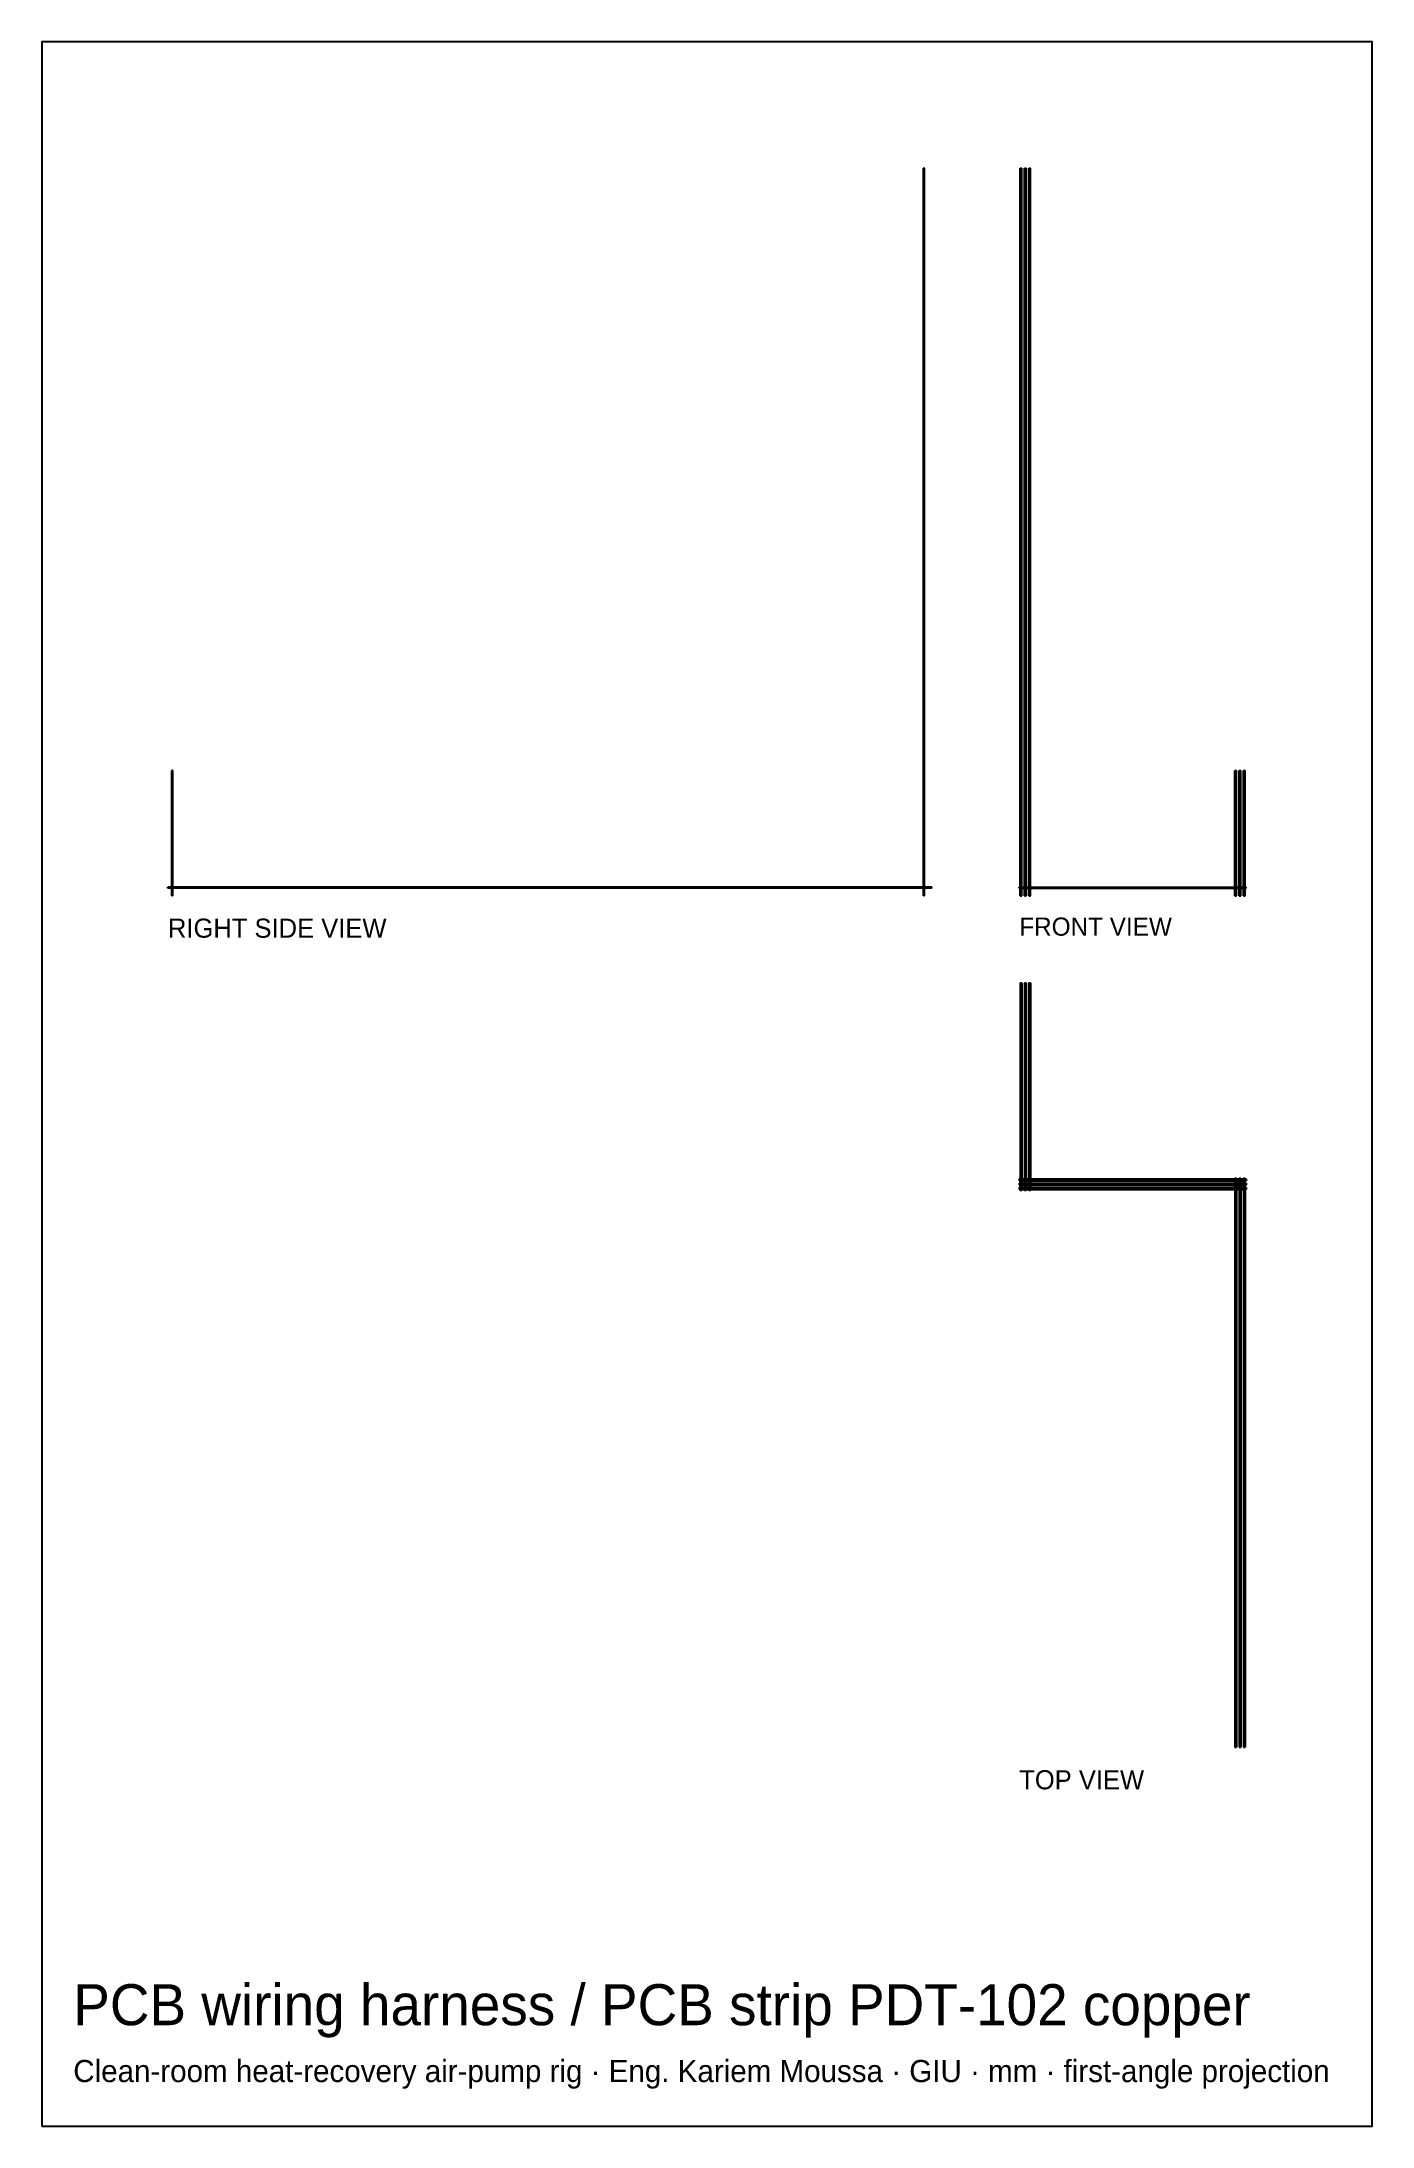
# Model space of a CAD drawing. Header units: millimetres. Extents: x -571 to -76, y -451 to 323.
import ezdxf

# ---------------------------------------------------------------- set-up
doc = ezdxf.new("R2010")
doc.units = ezdxf.units.MM
for name, color, linetype in [('BORDER', 7, 'Continuous'), ('HIDDEN', 8, 'Continuous'), ('TEXT', 5, 'Continuous'), ('VISIBLE', 7, 'Continuous')]:
    doc.layers.add(name, color=color, linetype=linetype)

msp = doc.modelspace()

# ---------------------------------------------------------------- linework, layer by layer
at = {"layer": 'BORDER'}
msp.add_lwpolyline([(-570.8416, -451.4137), (-76.204, -451.4137), (-76.204, 323.196), (-570.8416, 323.196)], close=True, dxfattribs=at)
at = {"layer": 'HIDDEN'}
for points in [[(-242.6456, 276.25), (-242.9956, 276.25)], [(-242.9956, 5.87), (-242.9956, 276.25)], [(-242.6456, 276.25), (-242.9956, 276.25)], [(-242.9956, 5.87), (-242.9956, 276.25)], [(-242.6456, 276.25), (-242.9956, 276.25)], [(-242.9956, 5.87), (-242.9956, 276.25)], [(-242.6456, 276.25), (-242.9956, 276.25)], [(-242.9956, 5.87), (-242.9956, 276.25)], [(-242.6456, 276.25), (-242.9956, 276.25)], [(-242.9956, 5.87), (-242.9956, 276.25)], [(-242.6456, 5.87), (-242.6456, 276.25)], [(-242.6456, 5.87), (-242.6456, 276.25)], [(-242.6456, 5.87), (-242.6456, 276.25)], [(-242.6456, 5.87), (-242.6456, 276.25)], [(-242.6456, 5.87), (-242.6456, 276.25)], [(-207.15, 276.25), (-206.45, 276.25)], [(-207.15, 5.87), (-207.15, 276.25)], [(-206.45, 5.87), (-206.45, 276.25)], [(-205.55, 276.25), (-204.85, 276.25)], [(-205.55, 5.87), (-205.55, 276.25)], [(-204.85, 5.87), (-204.85, 276.25)], [(-203.95, 276.25), (-203.25, 276.25)], [(-203.95, 5.87), (-203.95, 276.25)], [(-203.25, 5.87), (-203.25, 276.25)], [(-522.1456, 52.38), (-522.4956, 52.38)], [(-522.4956, 5.87), (-522.4956, 52.38)], [(-522.1456, 52.38), (-522.4956, 52.38)], [(-522.4956, 5.87), (-522.4956, 52.38)], [(-522.1456, 52.38), (-522.4956, 52.38)], [(-522.4956, 5.87), (-522.4956, 52.38)], [(-522.1456, 52.38), (-522.4956, 52.38)], [(-522.4956, 5.87), (-522.4956, 52.38)], [(-522.1456, 52.38), (-522.4956, 52.38)], [(-522.4956, 5.87), (-522.4956, 52.38)], [(-522.1456, 5.87), (-522.1456, 52.38)], [(-522.1456, 5.87), (-522.1456, 52.38)], [(-522.1456, 5.87), (-522.1456, 52.38)], [(-522.1456, 5.87), (-522.1456, 52.38)], [(-522.1456, 5.87), (-522.1456, 52.38)], [(-127.35, 52.38), (-126.65, 52.38)], [(-127.35, 5.87), (-127.35, 52.38)], [(-126.65, 5.87), (-126.65, 52.38)], [(-125.75, 52.38), (-125.05, 52.38)], [(-125.75, 5.87), (-125.75, 52.38)], [(-125.05, 5.87), (-125.05, 52.38)], [(-124.15, 52.38), (-123.45, 52.38)], [(-124.15, 5.87), (-124.15, 52.38)], [(-123.45, 5.87), (-123.45, 52.38)], [(-312.3956, 8.97), (-523.8956, 8.97)], [(-523.8956, 8.62), (-523.8956, 8.97)], [(-312.3956, 8.97), (-523.8956, 8.97)], [(-523.8956, 8.62), (-523.8956, 8.97)], [(-312.3956, 8.97), (-523.8956, 8.97)], [(-523.8956, 8.62), (-523.8956, 8.97)], [(-312.3956, 8.97), (-523.8956, 8.97)], [(-523.8956, 8.62), (-523.8956, 8.97)], [(-312.3956, 8.97), (-523.8956, 8.97)], [(-523.8956, 8.62), (-523.8956, 8.97)], [(-312.3956, 8.62), (-523.8956, 8.62)], [(-312.3956, 8.62), (-523.8956, 8.62)], [(-312.3956, 8.62), (-523.8956, 8.62)], [(-312.3956, 8.62), (-523.8956, 8.62)], [(-312.3956, 8.62), (-523.8956, 8.62)], [(-239.8956, 8.97), (-316.8956, 8.97)], [(-316.8956, 8.62), (-316.8956, 8.97)], [(-239.8956, 8.97), (-316.8956, 8.97)], [(-316.8956, 8.62), (-316.8956, 8.97)], [(-239.8956, 8.97), (-316.8956, 8.97)], [(-316.8956, 8.62), (-316.8956, 8.97)], [(-239.8956, 8.97), (-316.8956, 8.97)], [(-316.8956, 8.62), (-316.8956, 8.97)], [(-312.3956, 8.97), (-316.8956, 8.97)], [(-316.8956, 8.62), (-316.8956, 8.97)], [(-239.8956, 8.97), (-316.8956, 8.97)], [(-316.8956, 8.62), (-316.8956, 8.97)], [(-239.8956, 8.62), (-316.8956, 8.62)], [(-239.8956, 8.62), (-316.8956, 8.62)], [(-239.8956, 8.62), (-316.8956, 8.62)], [(-239.8956, 8.62), (-316.8956, 8.62)], [(-312.3956, 8.62), (-316.8956, 8.62)], [(-239.8956, 8.62), (-316.8956, 8.62)], [(-315.8956, 8.97), (-316.5956, 8.97)], [(-316.5956, 8.62), (-316.5956, 8.97)], [(-315.8956, 8.62), (-316.5956, 8.62)], [(-315.8956, 8.62), (-315.8956, 8.97)], [(-314.2956, 8.97), (-314.9956, 8.97)], [(-314.9956, 8.62), (-314.9956, 8.97)], [(-314.2956, 8.62), (-314.9956, 8.62)], [(-314.2956, 8.62), (-314.2956, 8.97)], [(-312.6956, 8.97), (-313.3956, 8.97)], [(-313.3956, 8.62), (-313.3956, 8.97)], [(-312.6956, 8.62), (-313.3956, 8.62)], [(-312.6956, 8.62), (-312.6956, 8.97)], [(-312.3956, 8.62), (-312.3956, 8.97)], [(-312.3956, 8.62), (-312.3956, 8.97)], [(-312.3956, 8.62), (-312.3956, 8.97)], [(-312.3956, 8.62), (-312.3956, 8.97)], [(-312.3956, 8.62), (-312.3956, 8.97)], [(-239.8956, 8.62), (-239.8956, 8.97)], [(-239.8956, 8.62), (-239.8956, 8.97)], [(-239.8956, 8.62), (-239.8956, 8.97)], [(-239.8956, 8.62), (-239.8956, 8.97)], [(-239.8956, 8.62), (-239.8956, 8.97)], [(-207.45, 8.97), (-123.15, 8.97)], [(-207.45, 8.97), (-123.15, 8.97)], [(-207.45, 8.62), (-207.45, 8.97)], [(-207.45, 8.62), (-207.45, 8.97)], [(-207.45, 8.97), (-123.15, 8.97)], [(-207.45, 8.97), (-123.15, 8.97)], [(-207.45, 8.62), (-207.45, 8.97)], [(-207.45, 8.62), (-207.45, 8.97)], [(-207.45, 8.97), (-123.15, 8.97)], [(-207.45, 8.62), (-207.45, 8.97)], [(-207.45, 8.62), (-123.15, 8.62)], [(-207.45, 8.62), (-123.15, 8.62)], [(-207.45, 8.62), (-123.15, 8.62)], [(-207.45, 8.62), (-123.15, 8.62)], [(-207.45, 8.62), (-123.15, 8.62)], [(-207.15, 8.62), (-207.15, 8.97)], [(-207.15, 8.97), (-206.45, 8.97)], [(-207.15, 8.62), (-207.15, 8.97)], [(-207.15, 8.62), (-206.45, 8.62)], [(-206.45, 8.62), (-206.45, 8.97)], [(-206.45, 8.62), (-206.45, 8.97)], [(-205.55, 8.62), (-205.55, 8.97)], [(-205.55, 8.97), (-204.85, 8.97)], [(-205.55, 8.62), (-205.55, 8.97)], [(-205.55, 8.62), (-204.85, 8.62)], [(-204.85, 8.62), (-204.85, 8.97)], [(-204.85, 8.62), (-204.85, 8.97)], [(-203.95, 8.62), (-203.95, 8.97)], [(-203.95, 8.97), (-203.25, 8.97)], [(-203.95, 8.62), (-203.95, 8.97)], [(-203.95, 8.62), (-203.25, 8.62)], [(-203.25, 8.62), (-203.25, 8.97)], [(-203.25, 8.62), (-203.25, 8.97)], [(-127.35, 8.97), (-126.65, 8.97)], [(-127.35, 8.97), (-126.65, 8.97)], [(-127.35, 8.62), (-127.35, 8.97)], [(-127.35, 8.62), (-126.65, 8.62)], [(-127.35, 8.62), (-126.65, 8.62)], [(-126.65, 8.62), (-126.65, 8.97)], [(-125.75, 8.97), (-125.05, 8.97)], [(-125.75, 8.97), (-125.05, 8.97)], [(-125.75, 8.62), (-125.75, 8.97)], [(-125.75, 8.62), (-125.05, 8.62)], [(-125.75, 8.62), (-125.05, 8.62)], [(-125.05, 8.62), (-125.05, 8.97)], [(-124.15, 8.97), (-123.45, 8.97)], [(-124.15, 8.97), (-123.45, 8.97)], [(-124.15, 8.62), (-124.15, 8.97)], [(-124.15, 8.62), (-123.45, 8.62)], [(-124.15, 8.62), (-123.45, 8.62)], [(-123.45, 8.62), (-123.45, 8.97)], [(-123.15, 8.62), (-123.15, 8.97)], [(-123.15, 8.62), (-123.15, 8.97)], [(-123.15, 8.62), (-123.15, 8.97)], [(-123.15, 8.62), (-123.15, 8.97)], [(-123.15, 8.62), (-123.15, 8.97)], [(-522.1456, 5.87), (-522.4956, 5.87)], [(-522.1456, 5.87), (-522.4956, 5.87)], [(-522.1456, 5.87), (-522.4956, 5.87)], [(-522.1456, 5.87), (-522.4956, 5.87)], [(-522.1456, 5.87), (-522.4956, 5.87)], [(-242.6456, 5.87), (-242.9956, 5.87)], [(-242.6456, 5.87), (-242.9956, 5.87)], [(-242.6456, 5.87), (-242.9956, 5.87)], [(-242.6456, 5.87), (-242.9956, 5.87)], [(-242.6456, 5.87), (-242.9956, 5.87)], [(-207.15, 5.87), (-206.45, 5.87)], [(-205.55, 5.87), (-204.85, 5.87)], [(-203.95, 5.87), (-203.25, 5.87)], [(-127.35, 5.87), (-126.65, 5.87)], [(-125.75, 5.87), (-125.05, 5.87)], [(-124.15, 5.87), (-123.45, 5.87)], [(-207.15, -26.5756), (-206.45, -26.5756)], [(-207.15, -26.5756), (-207.15, -103.5756)], [(-207.15, -29.3256), (-206.45, -29.3256)], [(-207.15, -29.3256), (-207.15, -29.6756)], [(-207.15, -29.6756), (-206.45, -29.6756)], [(-206.45, -26.5756), (-206.45, -103.5756)], [(-206.45, -29.3256), (-206.45, -29.6756)], [(-205.55, -26.5756), (-204.85, -26.5756)], [(-205.55, -26.5756), (-205.55, -103.5756)], [(-205.55, -29.3256), (-204.85, -29.3256)], [(-205.55, -29.3256), (-205.55, -29.6756)], [(-205.55, -29.6756), (-204.85, -29.6756)], [(-204.85, -26.5756), (-204.85, -103.5756)], [(-204.85, -29.3256), (-204.85, -29.6756)], [(-203.95, -26.5756), (-203.25, -26.5756)], [(-203.95, -26.5756), (-203.95, -103.5756)], [(-203.95, -29.3256), (-203.25, -29.3256)], [(-203.95, -29.3256), (-203.95, -29.6756)], [(-203.95, -29.6756), (-203.25, -29.6756)], [(-203.25, -26.5756), (-203.25, -103.5756)], [(-203.25, -29.3256), (-203.25, -29.6756)], [(-207.45, -99.3756), (-123.15, -99.3756)], [(-207.45, -99.3756), (-207.45, -100.0756)], [(-207.45, -100.0756), (-123.15, -100.0756)], [(-127.35, -99.0756), (-126.65, -99.0756)], [(-127.35, -99.0756), (-127.35, -310.5756)], [(-126.65, -99.0756), (-126.65, -310.5756)], [(-125.75, -99.0756), (-125.05, -99.0756)], [(-125.75, -99.0756), (-125.75, -310.5756)], [(-125.05, -99.0756), (-125.05, -310.5756)], [(-124.15, -99.0756), (-123.45, -99.0756)], [(-124.15, -99.0756), (-124.15, -310.5756)], [(-123.45, -99.0756), (-123.45, -310.5756)], [(-123.15, -99.3756), (-123.15, -100.0756)], [(-207.45, -100.9756), (-123.15, -100.9756)], [(-207.45, -100.9756), (-207.45, -101.6756)], [(-207.45, -101.6756), (-123.15, -101.6756)], [(-207.45, -102.5756), (-123.15, -102.5756)], [(-207.45, -102.5756), (-207.45, -103.2756)], [(-207.45, -103.2756), (-123.15, -103.2756)], [(-207.15, -103.5756), (-206.45, -103.5756)], [(-205.55, -103.5756), (-204.85, -103.5756)], [(-203.95, -103.5756), (-203.25, -103.5756)], [(-123.15, -100.9756), (-123.15, -101.6756)], [(-123.15, -102.5756), (-123.15, -103.2756)], [(-127.35, -308.8256), (-126.65, -308.8256)], [(-127.35, -308.8256), (-127.35, -309.1756)], [(-127.35, -309.1756), (-126.65, -309.1756)], [(-126.65, -308.8256), (-126.65, -309.1756)], [(-125.75, -308.8256), (-125.05, -308.8256)], [(-125.75, -308.8256), (-125.75, -309.1756)], [(-125.75, -309.1756), (-125.05, -309.1756)], [(-125.05, -308.8256), (-125.05, -309.1756)], [(-124.15, -308.8256), (-123.45, -308.8256)], [(-124.15, -308.8256), (-124.15, -309.1756)], [(-124.15, -309.1756), (-123.45, -309.1756)], [(-123.45, -308.8256), (-123.45, -309.1756)], [(-127.35, -310.5756), (-126.65, -310.5756)], [(-125.75, -310.5756), (-125.05, -310.5756)], [(-124.15, -310.5756), (-123.45, -310.5756)]]:
    msp.add_lwpolyline(points, dxfattribs=at)
at = {"layer": 'VISIBLE'}
for points in [[(-242.6456, 276.25), (-242.9956, 276.25)], [(-242.9956, 5.87), (-242.9956, 276.25)], [(-242.6456, 5.87), (-242.6456, 276.25)], [(-207.15, 276.25), (-206.45, 276.25)], [(-207.15, 8.97), (-207.15, 276.25)], [(-206.45, 8.97), (-206.45, 276.25)], [(-205.55, 276.25), (-204.85, 276.25)], [(-205.55, 8.97), (-205.55, 276.25)], [(-204.85, 8.97), (-204.85, 276.25)], [(-203.95, 276.25), (-203.25, 276.25)], [(-203.95, 8.97), (-203.95, 276.25)], [(-203.25, 8.97), (-203.25, 276.25)], [(-522.1456, 52.38), (-522.4956, 52.38)], [(-522.4956, 5.87), (-522.4956, 52.38)], [(-522.1456, 5.87), (-522.1456, 52.38)], [(-127.35, 52.38), (-126.65, 52.38)], [(-127.35, 5.87), (-127.35, 52.38)], [(-126.65, 5.87), (-126.65, 52.38)], [(-125.75, 52.38), (-125.05, 52.38)], [(-125.75, 5.87), (-125.75, 52.38)], [(-125.05, 5.87), (-125.05, 52.38)], [(-124.15, 52.38), (-123.45, 52.38)], [(-124.15, 5.87), (-124.15, 52.38)], [(-123.45, 5.87), (-123.45, 52.38)], [(-312.3956, 8.97), (-523.8956, 8.97)], [(-523.8956, 8.62), (-523.8956, 8.97)], [(-312.3956, 8.62), (-523.8956, 8.62)], [(-315.8956, 8.97), (-316.5956, 8.97)], [(-316.5956, 8.62), (-316.5956, 8.97)], [(-315.8956, 8.62), (-316.5956, 8.62)], [(-315.8956, 8.62), (-315.8956, 8.97)], [(-314.2956, 8.97), (-314.9956, 8.97)], [(-314.9956, 8.62), (-314.9956, 8.97)], [(-314.2956, 8.62), (-314.9956, 8.62)], [(-314.2956, 8.62), (-314.2956, 8.97)], [(-312.6956, 8.97), (-313.3956, 8.97)], [(-313.3956, 8.62), (-313.3956, 8.97)], [(-312.6956, 8.62), (-313.3956, 8.62)], [(-312.6956, 8.62), (-312.6956, 8.97)], [(-239.8956, 8.97), (-312.3956, 8.97)], [(-312.3956, 8.62), (-312.3956, 8.97)], [(-239.8956, 8.62), (-312.3956, 8.62)], [(-239.8956, 8.62), (-239.8956, 8.97)], [(-207.45, 8.97), (-127.35, 8.97)], [(-207.45, 8.62), (-207.45, 8.97)], [(-207.45, 8.62), (-127.35, 8.62)], [(-207.15, 8.97), (-206.45, 8.97)], [(-207.15, 8.62), (-207.15, 8.97)], [(-207.15, 5.87), (-207.15, 8.62)], [(-207.15, 8.62), (-206.45, 8.62)], [(-206.45, 8.62), (-206.45, 8.97)], [(-206.45, 5.87), (-206.45, 8.62)], [(-205.55, 8.97), (-204.85, 8.97)], [(-205.55, 8.62), (-205.55, 8.97)], [(-205.55, 5.87), (-205.55, 8.62)], [(-205.55, 8.62), (-204.85, 8.62)], [(-204.85, 8.62), (-204.85, 8.97)], [(-204.85, 5.87), (-204.85, 8.62)], [(-203.95, 8.97), (-203.25, 8.97)], [(-203.95, 8.62), (-203.95, 8.97)], [(-203.95, 5.87), (-203.95, 8.62)], [(-203.95, 8.62), (-203.25, 8.62)], [(-203.25, 8.62), (-203.25, 8.97)], [(-203.25, 5.87), (-203.25, 8.62)], [(-127.35, 8.97), (-126.65, 8.97)], [(-127.35, 8.62), (-127.35, 8.97)], [(-127.35, 8.62), (-126.65, 8.62)], [(-126.65, 8.97), (-125.75, 8.97)], [(-126.65, 8.62), (-126.65, 8.97)], [(-126.65, 8.62), (-125.75, 8.62)], [(-125.75, 8.97), (-125.05, 8.97)], [(-125.75, 8.62), (-125.75, 8.97)], [(-125.75, 8.62), (-125.05, 8.62)], [(-125.05, 8.97), (-124.15, 8.97)], [(-125.05, 8.62), (-125.05, 8.97)], [(-125.05, 8.62), (-124.15, 8.62)], [(-124.15, 8.97), (-123.45, 8.97)], [(-124.15, 8.62), (-124.15, 8.97)], [(-124.15, 8.62), (-123.45, 8.62)], [(-123.45, 8.97), (-123.15, 8.97)], [(-123.45, 8.62), (-123.45, 8.97)], [(-123.45, 8.62), (-123.15, 8.62)], [(-123.15, 8.62), (-123.15, 8.97)], [(-522.1456, 5.87), (-522.4956, 5.87)], [(-242.6456, 5.87), (-242.9956, 5.87)], [(-207.15, 5.87), (-206.45, 5.87)], [(-205.55, 5.87), (-204.85, 5.87)], [(-203.95, 5.87), (-203.25, 5.87)], [(-127.35, 5.87), (-126.65, 5.87)], [(-125.75, 5.87), (-125.05, 5.87)], [(-124.15, 5.87), (-123.45, 5.87)], [(-207.15, -26.5756), (-206.45, -26.5756)], [(-207.15, -26.5756), (-207.15, -103.5756)], [(-207.15, -29.3256), (-206.45, -29.3256)], [(-207.15, -29.3256), (-207.15, -29.6756)], [(-207.15, -29.6756), (-206.45, -29.6756)], [(-206.45, -26.5756), (-206.45, -103.5756)], [(-206.45, -29.3256), (-206.45, -29.6756)], [(-205.55, -26.5756), (-204.85, -26.5756)], [(-205.55, -26.5756), (-205.55, -103.5756)], [(-205.55, -29.3256), (-204.85, -29.3256)], [(-205.55, -29.3256), (-205.55, -29.6756)], [(-205.55, -29.6756), (-204.85, -29.6756)], [(-204.85, -26.5756), (-204.85, -103.5756)], [(-204.85, -29.3256), (-204.85, -29.6756)], [(-203.95, -26.5756), (-203.25, -26.5756)], [(-203.95, -26.5756), (-203.95, -103.5756)], [(-203.95, -29.3256), (-203.25, -29.3256)], [(-203.95, -29.3256), (-203.95, -29.6756)], [(-203.95, -29.6756), (-203.25, -29.6756)], [(-203.25, -26.5756), (-203.25, -103.5756)], [(-203.25, -29.3256), (-203.25, -29.6756)], [(-207.45, -99.3756), (-123.15, -99.3756)], [(-207.45, -99.3756), (-207.45, -100.0756)], [(-207.45, -100.0756), (-123.15, -100.0756)], [(-127.35, -99.0756), (-126.65, -99.0756)], [(-127.35, -99.0756), (-127.35, -310.5756)], [(-126.65, -99.0756), (-126.65, -310.5756)], [(-125.75, -99.0756), (-125.05, -99.0756)], [(-125.75, -99.0756), (-125.75, -310.5756)], [(-125.05, -99.0756), (-125.05, -310.5756)], [(-124.15, -99.0756), (-123.45, -99.0756)], [(-124.15, -99.0756), (-124.15, -310.5756)], [(-123.45, -99.0756), (-123.45, -310.5756)], [(-123.15, -99.3756), (-123.15, -100.0756)], [(-207.45, -100.9756), (-123.15, -100.9756)], [(-207.45, -100.9756), (-207.45, -101.6756)], [(-207.45, -101.6756), (-123.15, -101.6756)], [(-207.45, -102.5756), (-123.15, -102.5756)], [(-207.45, -102.5756), (-207.45, -103.2756)], [(-207.45, -103.2756), (-123.15, -103.2756)], [(-207.15, -103.5756), (-206.45, -103.5756)], [(-205.55, -103.5756), (-204.85, -103.5756)], [(-203.95, -103.5756), (-203.25, -103.5756)], [(-123.15, -100.9756), (-123.15, -101.6756)], [(-123.15, -102.5756), (-123.15, -103.2756)], [(-127.35, -308.8256), (-126.65, -308.8256)], [(-127.35, -308.8256), (-127.35, -309.1756)], [(-127.35, -309.1756), (-126.65, -309.1756)], [(-126.65, -308.8256), (-126.65, -309.1756)], [(-125.75, -308.8256), (-125.05, -308.8256)], [(-125.75, -308.8256), (-125.75, -309.1756)], [(-125.75, -309.1756), (-125.05, -309.1756)], [(-125.05, -308.8256), (-125.05, -309.1756)], [(-124.15, -308.8256), (-123.45, -308.8256)], [(-124.15, -308.8256), (-124.15, -309.1756)], [(-124.15, -309.1756), (-123.45, -309.1756)], [(-123.45, -308.8256), (-123.45, -309.1756)], [(-127.35, -310.5756), (-126.65, -310.5756)], [(-125.75, -310.5756), (-125.05, -310.5756)], [(-124.15, -310.5756), (-123.45, -310.5756)]]:
    msp.add_lwpolyline(points, dxfattribs=at)

# ---------------------------------------------------------------- texts
at = {"layer": 'TEXT'}
for s, height, p in [('RIGHT SIDE VIEW', 7.1, (-523.8956, -9.75)), ('FRONT VIEW', 6.7595, (-207.45, -9.0009)), ('TOP VIEW', 7.1, (-207.45, -326.1956)), ('PCB wiring harness / PCB strip PDT-102 copper', 15.257466, (-559.1051, -413.8569)), ('Clean-room heat-recovery air-pump rig · Eng. Kariem Moussa · GIU · mm · first-angle projection', 8.215558, (-559.1051, -434.9826))]:
    msp.add_text(s, height=height, dxfattribs=at).set_placement(p)

doc.saveas('drawing.dxf')
